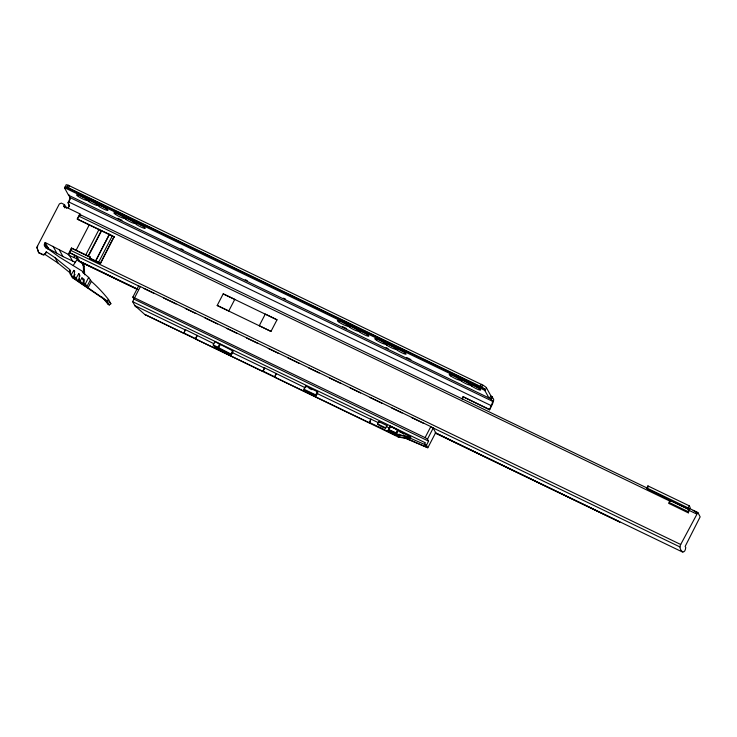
<?xml version="1.0" encoding="UTF-8"?>
<svg xmlns="http://www.w3.org/2000/svg" width="737" height="737" viewBox="0 0 737 737"><rect width="100%" height="100%" fill="white"/><g stroke="black" fill="none" stroke-linecap="round" stroke-linejoin="round"><path stroke-width="1.11" d="M69.84 252.745L71.507 248.056L68.237 254.357L69.518 255.582L76.381 258.604L77.044 256.706L69.84 252.745L68.633 255.066M669.758 500.11L647.482 489.156L646.846 488.005L647.924 485.913L689.27 505.84L690.062 507.286A3.04 0.626 -64.3 0 1 689.979 508.309L688.294 512.759A3.04 0.626 -64.3 0 1 688.376 511.727L688.975 509.368L669.758 500.11L669.168 502.468A3.04 0.626 -64.3 0 0 669.085 503.491L669.159 503.638M74.059 276.495L74.621 270.93L73.82 270.387L71.296 274.625L73.027 277.757L75.791 279.636L74.059 276.495L76.215 277.969L77.947 281.101L80.701 282.98L78.97 279.839L79.541 274.275L78.739 273.731L76.215 277.969M85.621 286.325L83.889 283.183L84.267 279.47L81.954 277.904L80.278 280.723L82.01 283.865L85.621 286.325L85.805 284.464M688.957 509.589L669.74 500.331M697.847 512.491L680.702 544.496C677.865 548.964 684.682 556.721 685.76 547.573L685.134 546.449L700.15 516.858L697.847 512.491L689.546 508.493M489.534 409.846L491.174 405.617A3.961 0.811 -64.3 0 0 492.509 401.269L490.897 398.874A6.605 0.93 27.4 0 1 489.727 397.777L488.953 397.952L68.587 195.268L64.57 187.999L66.081 185.098A6.605 0.93 27.4 0 1 68.301 185.254L482.846 385.129A6.605 0.93 27.4 0 1 486.448 387.782L490.805 395.686A6.605 0.93 27.4 0 0 491.984 396.782L493.597 399.178A6.338 1.299 -64.3 0 1 491.459 406.133L489.534 409.846L463.048 396.699L461.998 398.708M64.57 187.999A6.605 0.93 27.4 0 1 64.561 187.723A8.181 4.855 34.6 0 1 65.4 186.848A6.605 0.93 27.4 0 1 67.224 187.345L68.301 185.254M38.536 252.45L43.197 254.698L44.865 254.283L46.33 252.054L45.021 254.578L43.354 254.984L38.693 252.745L36.85 247.291L59.384 203.9L61.328 203.099L64.534 204.646L66.579 208.35M38.693 252.745L37.007 247.577L37.679 246.287M67.224 187.345L68.467 187.806L69.545 185.715M64.819 207.926L63.797 206.065L64.534 204.646M46.044 248.231L45.298 246.877A2.644 2.561 -28.9 0 1 44.561 243.661L45.16 242.501L68.237 254.357M68.108 202.528L69.481 206.572L68.108 202.528L68.486 201.809A3.961 0.811 -64.3 0 0 69.812 197.47L68.974 195.434A6.605 0.93 27.4 0 0 69.361 195.093L68.587 195.268M68.394 203.043L68.771 202.325M68.154 208.055L69.195 206.047M47.555 249.088L48.191 247.798L46.348 246.923M75.46 262.308L62.995 256.587L48.799 248.885M63.797 206.065L79.863 213.813L77.192 218.953L109.463 234.384L95.69 260.898L89.481 257.904L90.015 256.863L71.507 248.056M77.348 219.239L80.176 214.651L647.022 487.986M76.077 250.258L89.306 224.785M73.783 257.618L74.815 255.628M85.861 254.799L99.09 229.318M88.182 255.914L101.42 230.441M88.44 256.098L101.669 230.626M95.69 260.898L109.362 234.209L114.088 236.752L100.49 263.542L89.665 258.318L90.015 256.863M88.68 277.434L91.37 281.377A153.204 148.395 -28.9 0 1 108.532 299.526L110.863 303.745L109.251 304.998L106.92 300.779L86.846 286.988L85.225 284.095L88.68 277.434A153.204 148.395 -28.9 0 0 82.94 272.672L82.894 271.566L59.393 257.084L45.298 246.877M100.49 263.542L98.638 262.188L112.411 235.674M86.754 286.877L90.218 280.207M100.315 263.266L114.088 236.752M87.989 287.891L91.37 281.377M132.863 297.112L138.574 286.02L139.772 286.288L431.145 426.769L433.126 428.04L435.687 432.647L427.847 447.728L426.465 445.212L424.613 444.328L425.396 442.817L132.642 301.663L133.968 299.111L132.844 297.039L425.415 437.787L427.396 439.059L428.575 441.15L426.465 445.212M134.678 297.601L140.399 286.582M427.856 447.829L405.691 438.386L398.266 436.995L145.29 314.708L183.835 333.29L185.282 329.596L213.822 343.682M184.259 332.479L185.282 329.596M264.224 369.007L262.962 371.439L195.535 338.937L196.982 335.243M195.535 338.937L197.221 335.685M217.185 305.477L223.21 293.87L234.79 299.369L228.765 310.968L217.185 305.477L270.976 331.41L277.011 319.812L265.302 314.073L259.267 325.68L270.976 331.41M213.223 344.87L214.909 341.627L232.588 350.775L233.076 351.669L231.39 354.912L214.191 346.62L213.223 344.87L230.902 354.027L231.39 354.912M217.977 347.164L219.663 343.912M218.447 348.03L220.142 344.778M230.902 354.027L232.588 350.775M262.962 371.439L264.399 367.745L305.201 387.745M378.136 422.587L370.895 419.095L369.458 422.789L274.661 377.086L276.108 373.392M274.661 377.086L276.347 373.834M303.948 389.247L305.634 385.995L317.371 391.66L317.859 392.545L316.173 395.797L304.436 390.131L303.948 389.247L315.685 394.903L316.173 395.797M315.685 394.903L317.371 391.66M369.882 421.979L370.895 419.095M377.547 423.959L378.754 421.638L386.888 425.553L385.681 427.875A4.625 0.654 27.4 0 1 382.208 426.99A4.625 0.654 27.4 0 1 377.547 423.959L385.681 427.875M369.209 422.347L396.101 435.309L395.529 434.277L388.436 430.859L388.113 430.27L390.214 426.078L410.758 437.188L409.975 438.699L404.364 435.991L396.838 434.544M388.113 430.27L395.207 433.688L394.553 432.499L388.731 429.699L390.214 426.078M388.436 430.859L389.707 428.418M398.266 436.995L395.935 432.895L397.621 429.653M398.256 430.795L396.561 434.038L404.364 435.991M399.196 434.084L397.934 436.516L405.442 437.953L426.041 446.917L424.613 444.328M405.083 437.898L405.912 436.304L424.733 444.494M409.975 438.699L410.481 436.691M425.083 437.631L430.813 426.603M427.469 439.151L433.19 428.133M462.283 399.224L463.333 397.215M488.953 397.952L484.937 390.684A6.605 0.93 27.4 0 0 484.531 390.214A8.181 4.855 34.6 0 0 484.145 388.74A6.605 0.93 27.4 0 0 481.758 387.22L480.303 386.372L481.39 384.29M481.758 387.22L482.846 385.129M484.937 390.684L486.448 387.782M489.727 397.777L490.805 395.686M490.897 398.874L491.984 396.782M491.376 399.224L492.463 397.132M688.975 509.368L688.183 507.931L689.27 505.84M73.027 277.757L75.045 274.367M77.947 281.101L79.458 278.558M82.01 283.865L83.686 281.037L81.954 277.904M73.313 265.329L77.339 259.157L83.253 264.546L84.248 266.333L84.644 274.781M106.92 300.779L108.532 299.526M693.167 510.483L696.824 512.455L696.014 512.316M68.467 187.806L480.303 386.372M65.409 186.848L484.135 388.74M64.561 187.723L484.531 390.214M117.874 218.281L122.01 220.28M181.035 248.738L183.098 249.732M245.228 279.692L247.291 280.686M283.533 298.163L285.606 299.158M342.548 326.611L346.694 328.61M386.031 347.578L388.104 348.583M406.741 357.565L410.887 359.564M69.812 197.47L492.509 401.269M68.486 201.809L491.174 405.617M463.048 396.699L489.248 409.33M646.846 488.005L688.183 507.931M78.933 216.19L670.642 501.482M688.266 509.976L696.548 513.975M669.168 502.468L688.376 511.727M669.085 503.491L688.376 512.897M77.818 219.451L114.263 237.028M223.21 293.87L277.011 319.812M71.664 248.341L90.2 257.277M95.589 260.723L98.638 262.188M70.337 250.202L680.702 544.496M69.868 252.8L138.639 285.965M143.826 288.462L154.199 293.464M163.531 297.96L175.977 303.966M185.309 308.462L195.674 313.465M205.006 317.96L217.452 323.958M226.784 328.462L237.157 333.465M246.49 337.961L257.895 343.46M268.268 348.463L278.632 353.465M287.964 357.961L299.379 363.461M308.711 367.956L319.075 372.959M329.448 377.961L340.853 383.461M350.186 387.957L360.559 392.959M369.891 397.464L382.337 403.461M391.669 407.957L402.034 412.96M411.366 417.455L423.812 423.462M432.103 427.46L679.947 546.955M79.817 261.313L137.828 289.282M436.203 433.144L619.872 522.082L435.456 433.163M78.684 260.898L137.755 289.374M435.162 432.776L682.831 552.188M80.103 261.828L137.082 289.3M133.968 299.111L428.575 441.15M390.417 426.447L396.239 429.256M309.052 388.298L311.991 389.716M399.546 431.781L403.618 433.752M408.713 436.203L410.758 437.188M386.409 426.576L389.514 428.068M185.521 330.038L134.843 305.606L132.642 301.663M232.496 352.691L264.647 368.187L264.399 367.745M316.532 393.208L371.144 419.537M403.213 435.005L409.698 438.193M395.935 432.895L388.731 429.699M183.587 332.848L195.296 338.486M262.713 370.997L274.413 376.644M46.173 251.768L55.035 257.664L69.6 269.466L70.614 271.308M44.202 253.887L58.039 263.1L70.024 272.819M69.6 269.466L70.208 273.878L71.296 274.625M78.97 279.839L80.278 280.723M83.889 283.183L85.225 284.095M101.577 296.735A150.735 146 -28.9 0 1 108.035 304.169L109.251 304.998M145.53 315.132L134.843 305.606L136.363 307.154M82.553 264.795L84.248 266.333M647.924 485.913L648.56 487.065M389.799 427.018L390.122 427.607M305.634 385.995L306.122 386.888M79.863 213.813L80.886 215.674M108.035 304.169L106.036 300.549L72.235 277.554L70.208 273.878M77.044 256.706L79.863 261.819M77.339 259.157L78.334 260.944M82.894 271.566L83.65 272.939L83.253 264.546M69.518 255.582L72.641 261.239M78.739 273.731L80.038 276.08M73.82 270.387L74.686 271.953M59.411 250.101L62.995 256.587M53.064 246.315L56.638 252.8M55.035 257.664L58.039 263.1M45.16 242.501L48.743 248.986M44.561 243.661L46.809 247.733M108.846 301.249A153.204 148.395 -28.9 0 1 110.863 303.745M95.635 202.868A4.164 0.59 27.4 0 1 93 201.717M92.42 201.413A4.164 0.59 27.4 0 1 91.324 200.796M90.835 200.492A4.164 0.59 27.4 0 1 90.402 200.197M85.861 198.013A4.164 0.59 27.4 0 1 85.547 197.94M84.202 197.452A4.164 0.59 27.4 0 1 83.668 197.221M83.097 196.954A4.164 0.59 27.4 0 1 81.936 196.364M81.374 196.051A4.164 0.59 27.4 0 1 80.84 195.738M79.918 195.148A4.164 0.59 27.4 0 1 79.55 194.881M105.667 207.76A4.164 0.59 27.4 0 1 105.161 207.558M104.055 207.06A4.164 0.59 27.4 0 1 103.475 206.775M102.894 206.471A4.164 0.59 27.4 0 1 101.807 205.844M101.319 205.54A4.164 0.59 27.4 0 1 100.886 205.255M122.803 215.904A4.164 0.59 27.4 0 1 121.964 215.619M121.467 215.425A4.164 0.59 27.4 0 1 120.361 214.918M119.781 214.633A4.164 0.59 27.4 0 1 118.639 214.016M118.104 213.702A4.164 0.59 27.4 0 1 117.616 213.408M116.814 212.846A4.164 0.59 27.4 0 1 116.52 212.615M132.9 220.842A4.164 0.59 27.4 0 1 129.684 219.377M129.122 219.073A4.164 0.59 27.4 0 1 128.1 218.456M144.084 226.084A4.164 0.59 27.4 0 1 143.374 225.891M142.425 225.531A4.164 0.59 27.4 0 1 140.159 224.435M139.597 224.122A4.164 0.59 27.4 0 1 139.063 223.808M138.141 223.219A4.164 0.59 27.4 0 1 137.773 222.952M367.339 333.806A4.164 0.59 27.4 0 1 366.501 333.529M366.003 333.327A4.164 0.59 27.4 0 1 364.889 332.82M364.308 332.534A4.164 0.59 27.4 0 1 362.153 331.309M361.351 330.756A4.164 0.59 27.4 0 1 361.056 330.517M356.468 328.638A4.164 0.59 27.4 0 1 355.52 328.269M354.976 328.039A4.164 0.59 27.4 0 1 351.669 326.251M345.994 323.58A4.164 0.59 27.4 0 1 345.036 323.221M344.501 322.981A4.164 0.59 27.4 0 1 342.208 321.811M341.682 321.507A4.164 0.59 27.4 0 1 340.761 320.908M340.098 320.411A4.164 0.59 27.4 0 1 339.886 320.208M402.724 351.052A4.164 0.59 27.4 0 1 398.975 348.988M394.663 346.814A4.164 0.59 27.4 0 1 394.433 346.795M393.282 346.436A4.164 0.59 27.4 0 1 392.241 346.003M391.669 345.736A4.164 0.59 27.4 0 1 389.422 344.52M388.933 344.216A4.164 0.59 27.4 0 1 388.5 343.93M383.636 341.664A4.164 0.59 27.4 0 1 383.249 341.553M382.807 341.388A4.164 0.59 27.4 0 1 381.757 340.945M381.195 340.678A4.164 0.59 27.4 0 1 378.938 339.471M378.45 339.167A4.164 0.59 27.4 0 1 377.648 338.615M478.737 387.588A4.164 0.59 27.4 0 1 477.788 387.22M477.244 386.989A4.164 0.59 27.4 0 1 476.093 386.437M475.522 386.133A4.164 0.59 27.4 0 1 474.96 385.82M474.425 385.506A4.164 0.59 27.4 0 1 473.937 385.202M468.253 382.531A4.164 0.59 27.4 0 1 467.304 382.171M466.761 381.932A4.164 0.59 27.4 0 1 464.476 380.771M463.942 380.458A4.164 0.59 27.4 0 1 463.02 379.868M457.327 377.316A4.164 0.59 27.4 0 1 456.286 376.883M455.715 376.616A4.164 0.59 27.4 0 1 455.134 376.331M454.563 376.027A4.164 0.59 27.4 0 1 453.467 375.4M452.979 375.096A4.164 0.59 27.4 0 1 452.546 374.811M70.328 198.787A6.338 1.299 -64.3 0 1 69.997 199.644M69.628 200.538A6.338 1.299 -64.3 0 1 69.214 201.441M386.888 425.553A4.625 0.654 27.4 0 1 386.557 425.857M379.776 422.587A4.625 0.654 27.4 0 1 378.754 421.638M78.435 196.558A5.878 0.829 27.4 0 0 86.957 200.326A5.878 0.829 27.4 0 0 80.047 195.784A5.878 0.829 27.4 0 0 78.435 196.558M88.91 201.606A5.878 0.829 27.4 0 0 97.441 205.383A5.878 0.829 27.4 0 0 90.522 200.842A5.878 0.829 27.4 0 0 88.91 201.606M99.394 206.664A5.878 0.829 27.4 0 0 107.915 210.432A5.878 0.829 27.4 0 0 101.006 205.89A5.878 0.829 27.4 0 0 99.394 206.664M115.7 214.522A5.878 0.829 27.4 0 0 124.221 218.29A5.878 0.829 27.4 0 0 117.303 213.748A5.878 0.829 27.4 0 0 115.7 214.522M126.174 219.571A5.878 0.829 27.4 0 0 134.705 223.348A5.878 0.829 27.4 0 0 127.787 218.806A5.878 0.829 27.4 0 0 126.174 219.571M136.658 224.628A5.878 0.829 27.4 0 0 145.18 228.396A5.878 0.829 27.4 0 0 138.27 223.855A5.878 0.829 27.4 0 0 136.658 224.628M360.227 332.424A5.878 0.829 27.4 0 0 368.749 336.201A5.878 0.829 27.4 0 0 361.839 331.65A5.878 0.829 27.4 0 0 360.227 332.424M349.753 327.375A5.878 0.829 27.4 0 0 358.274 331.143A5.878 0.829 27.4 0 0 351.356 326.602A5.878 0.829 27.4 0 0 349.753 327.375M339.269 322.318A5.878 0.829 27.4 0 0 347.79 326.095A5.878 0.829 27.4 0 0 340.881 321.544A5.878 0.829 27.4 0 0 339.269 322.318M397.492 350.388A5.878 0.829 27.4 0 0 406.013 354.165A5.878 0.829 27.4 0 0 399.104 349.624A5.878 0.829 27.4 0 0 397.492 350.388M387.008 345.34A5.878 0.829 27.4 0 0 395.539 349.108A5.878 0.829 27.4 0 0 388.62 344.566A5.878 0.829 27.4 0 0 387.008 345.34M376.533 340.282A5.878 0.829 27.4 0 0 385.055 344.059A5.878 0.829 27.4 0 0 378.136 339.517A5.878 0.829 27.4 0 0 376.533 340.282M472.012 386.326A5.878 0.829 27.4 0 0 480.542 390.094A5.878 0.829 27.4 0 0 473.624 385.552A5.878 0.829 27.4 0 0 472.012 386.326M461.537 381.269A5.878 0.829 27.4 0 0 470.059 385.046A5.878 0.829 27.4 0 0 463.149 380.504A5.878 0.829 27.4 0 0 461.537 381.269M451.053 376.22A5.878 0.829 27.4 0 0 459.584 379.988A5.878 0.829 27.4 0 0 452.665 375.446A5.878 0.829 27.4 0 0 451.053 376.22"/></g></svg>
